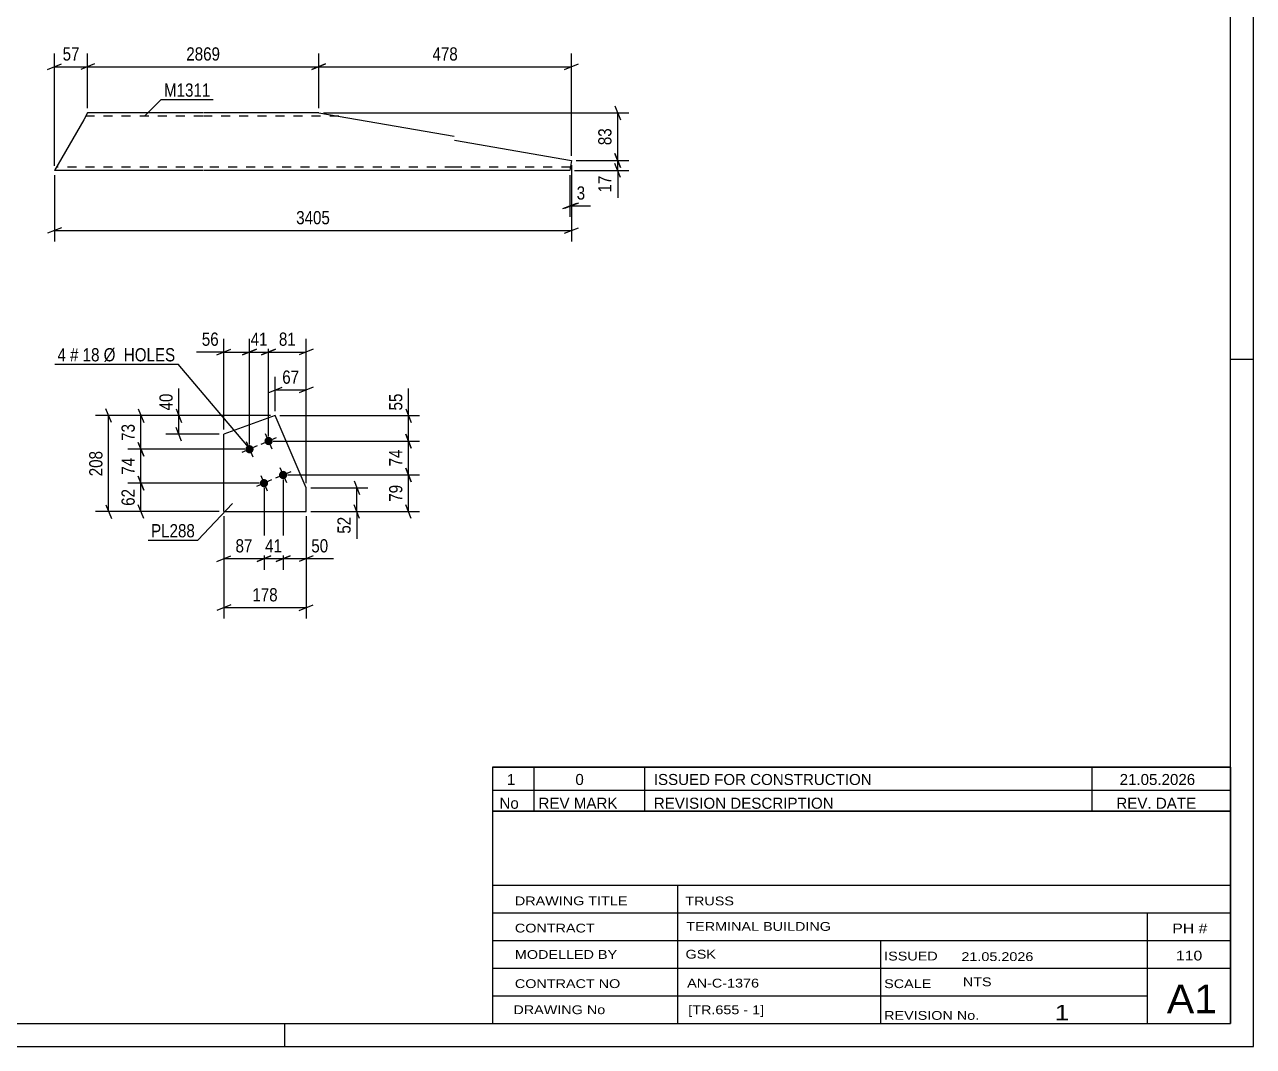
# Model space of a CAD drawing. Header units: millimetres. Extents: x 0 to 594, y 0 to 420.
# Drawn here: x 327.6 to 594, y 0 to 221.6 of the extents above; entities that cross this region are included whole.
import ezdxf

# ---------------------------------------------------------------- set-up
doc = ezdxf.new("R2010")
doc.units = ezdxf.units.MM
doc.linetypes.add('DXK_LINE_DOT2', pattern=[3.9198, 1.9599, -1.9599])
doc.styles.add('Arial Narrow', font='ARIALN.TTF', dxfattribs={"height": 0.2})

# ---------------------------------------------------------------- blocks, each defined once
blk = doc.blocks.new('Unknown-122574334-1163')
at = {"color": 5, "linetype": 'Continuous'}
for p, q in [((594, 0), (594, 420)), ((589, 5), (589, 415)), ((594, 149), (589, 149)), ((5, 5), (589, 5)), ((384, 0), (384, 5)), ((0, 0), (594, 0))]:
    blk.add_line(p, q, dxfattribs=at)
blk = doc.blocks.new('Part-122574334-16128 - 16127')
at = {"color": 2, "linetype": 'Continuous'}
for p, q in [((381.93, 136.8), (370.79, 132.76)), ((388.62, 121.17), (381.93, 136.8)), ((370.79, 115.99), (370.79, 132.76)), ((388.62, 115.99), (388.62, 121.17)), ((370.79, 115.99), (388.62, 115.99))]:
    blk.add_line(p, q, dxfattribs=at)
blk = doc.blocks.new('Bolt-122574334-16129 - 16127')
at = {"linetype": 'Continuous'}
for points in [[(380.84, 130.46, -1), (380.13, 132.11, -1)], [(376.7, 128.68, -1), (375.99, 130.34, -1)], [(379.85, 121.33, -1), (379.14, 122.98, -1)], [(383.99, 123.1, -1), (383.28, 124.76, -1)]]:
    blk.add_hatch(color=1, dxfattribs=at).paths.add_polyline_path(points)
at = {"color": 1, "linetype": 'Continuous'}
for p, q in [((375.64, 131.16), (377.05, 127.86)), ((382.14, 131.99), (378.83, 130.57)), ((379.77, 132.94), (381.19, 129.63)), ((378, 130.22), (374.69, 128.8)), ((382.92, 125.58), (384.34, 122.28)), ((381.15, 122.87), (377.84, 121.45)), ((378.79, 123.81), (380.21, 120.5)), ((385.29, 124.64), (381.98, 123.22))]:
    blk.add_line(p, q, dxfattribs=at)
blk = doc.blocks.new('Part-122574334-21226 - 21225')
at = {"color": 2, "linetype": 'Continuous'}
for p, q in [((340.4, 200.96), (334.08, 189.96)), ((341.26, 202.46), (340.4, 200.96)), ((366.26, 202.46), (341.26, 202.46)), ((391.36, 202.46), (366.36, 202.46)), ((391.36, 202.46), (420.69, 197.38)), ((420.79, 196.51), (446.17, 192.12)), ((446.17, 192.12), (445.79, 189.96)), ((366.26, 189.96), (334.08, 189.96)), ((420.69, 189.96), (366.36, 189.96)), ((445.79, 189.96), (420.79, 189.96))]:
    blk.add_line(p, q, dxfattribs=at)
at = {"color": 7, "linetype": 'DXK_LINE_DOT2'}
for p, q in [((366.26, 201.71), (340.83, 201.71)), ((341.01, 202.02), (341.26, 202.46)), ((395.69, 201.71), (366.36, 201.71)), ((366.26, 190.71), (334.51, 190.71)), ((420.69, 190.71), (366.36, 190.71)), ((445.92, 190.71), (420.79, 190.71))]:
    blk.add_line(p, q, dxfattribs=at)
blk = doc.blocks.new('StraightDimension-122574334-16966 - 16127')
at = {"color": 7, "linetype": 'Continuous'}
for p, q in [((399.02, 122.67), (400.22, 119.67)), ((389.62, 121.17), (402.02, 121.17)), ((399.62, 115.99), (399.62, 121.17)), ((400.22, 114.49), (399.02, 117.49)), ((389.62, 115.99), (402.02, 115.99))]:
    blk.add_line(p, q, dxfattribs=at)
at = {"color": 0}
blk.add_wipeout([(398.87, 115.46), (394.67, 115.46), (394.67, 110.6), (398.87, 110.6)], dxfattribs=at)
at = {"color": 7, "linetype": 'Continuous'}
blk.add_line((399.62, 115.99), (399.62, 110.08), dxfattribs=at)
blk.add_line((399.62, 115.99), (399.62, 110.08), dxfattribs=at)
at = {"color": 3, "style": 'Arial Narrow'}
blk.add_text('52', height=2.863, rotation=90.0002, dxfattribs=at).set_placement((398.27, 111.2))
blk = doc.blocks.new('StraightDimension-122574334-16974 - 16127')
at = {"color": 7, "linetype": 'Continuous'}
for p, q in [((380.48, 132.28), (380.48, 153.45)), ((388.62, 122.17), (388.62, 153.45)), ((378.98, 150), (381.98, 151.2)), ((380.48, 150.6), (388.62, 150.6)), ((390.12, 151.2), (387.12, 150))]:
    blk.add_line(p, q, dxfattribs=at)
at = {"color": 0}
blk.add_wipeout([(386.98, 151.35), (386.98, 155.55), (382.12, 155.55), (382.12, 151.35)], dxfattribs=at)
at = {"color": 3, "style": 'Arial Narrow'}
blk.add_text('81', height=2.863, dxfattribs=at).set_placement((382.72, 151.95))
blk = doc.blocks.new('StraightDimension-122574334-16956 - 16127')
at = {"color": 7, "linetype": 'Continuous'}
for p, q in [((381.93, 137.8), (381.93, 145.22)), ((388.62, 122.17), (388.62, 145.22)), ((380.43, 141.77), (383.43, 142.97)), ((381.93, 142.37), (388.62, 142.37)), ((390.12, 142.97), (387.12, 141.77))]:
    blk.add_line(p, q, dxfattribs=at)
at = {"color": 0}
blk.add_wipeout([(387.7, 143.12), (387.7, 147.32), (382.85, 147.32), (382.85, 143.12)], dxfattribs=at)
at = {"color": 3, "style": 'Arial Narrow'}
blk.add_text('67', height=2.863, dxfattribs=at).set_placement((383.45, 143.72))
blk = doc.blocks.new('StraightDimension-122574334-16970 - 16127')
at = {"color": 7, "linetype": 'Continuous'}
for p, q in [((380.93, 136.8), (358.18, 136.8)), ((360.43, 138.3), (361.63, 135.3)), ((361.03, 132.76), (361.03, 136.8)), ((361.63, 131.26), (360.43, 134.26)), ((369.79, 132.76), (358.18, 132.76))]:
    blk.add_line(p, q, dxfattribs=at)
at = {"color": 0}
blk.add_wipeout([(360.28, 142.18), (356.08, 142.18), (356.08, 137.32), (360.28, 137.32)], dxfattribs=at)
at = {"color": 7, "linetype": 'Continuous'}
blk.add_line((361.03, 136.8), (361.03, 142.7), dxfattribs=at)
blk.add_line((361.03, 136.8), (361.03, 142.7), dxfattribs=at)
at = {"color": 3, "style": 'Arial Narrow'}
blk.add_text('40', height=2.863, rotation=90.0002, dxfattribs=at).set_placement((359.68, 137.92))
blk = doc.blocks.new('StraightDimension-122574334-16962 - 16127')
at = {"color": 7, "linetype": 'Continuous'}
for p, q in [((370.79, 114.99), (370.79, 92.77)), ((388.62, 114.99), (388.62, 92.77)), ((372.29, 95.77), (369.29, 94.57)), ((370.79, 95.17), (388.62, 95.17)), ((387.12, 94.57), (390.12, 95.77))]:
    blk.add_line(p, q, dxfattribs=at)
at = {"color": 0}
blk.add_wipeout([(383.05, 95.92), (383.05, 100.12), (376.37, 100.12), (376.37, 95.92)], dxfattribs=at)
at = {"color": 3, "style": 'Arial Narrow'}
blk.add_text('178', height=2.863, dxfattribs=at).set_placement((376.97, 96.52))
blk = doc.blocks.new('StraightDimension-122574334-16975 - 16127')
at = {"color": 7, "linetype": 'Continuous'}
for p, q in [((376.35, 130.51), (376.35, 153.45)), ((380.48, 132.28), (380.48, 153.45)), ((374.85, 150), (377.85, 151.2)), ((376.35, 150.6), (380.48, 150.6)), ((381.98, 151.2), (378.98, 150))]:
    blk.add_line(p, q, dxfattribs=at)
at = {"color": 0}
blk.add_wipeout([(380.84, 151.35), (380.84, 155.55), (375.99, 155.55), (375.99, 151.35)], dxfattribs=at)
at = {"color": 3, "style": 'Arial Narrow'}
blk.add_text('41', height=2.863, dxfattribs=at).set_placement((376.59, 151.95))
blk = doc.blocks.new('StraightDimension-122574334-16976 - 16127')
at = {"color": 7, "linetype": 'Continuous'}
for p, q in [((370.79, 133.76), (370.79, 153.45)), ((376.35, 130.51), (376.35, 153.45)), ((369.29, 150), (372.29, 151.2)), ((370.79, 150.6), (376.35, 150.6)), ((377.85, 151.2), (374.85, 150))]:
    blk.add_line(p, q, dxfattribs=at)
at = {"color": 0}
blk.add_wipeout([(370.27, 151.35), (370.27, 155.55), (365.41, 155.55), (365.41, 151.35)], dxfattribs=at)
at = {"color": 7, "linetype": 'Continuous'}
blk.add_line((370.79, 150.6), (364.89, 150.6), dxfattribs=at)
blk.add_line((370.79, 150.6), (364.89, 150.6), dxfattribs=at)
at = {"color": 3, "style": 'Arial Narrow'}
blk.add_text('56', height=2.863, dxfattribs=at).set_placement((366.01, 151.95))
blk = doc.blocks.new('StraightDimension-122574334-22254 - 16127')
at = {"color": 7, "linetype": 'Continuous'}
for p, q in [((379.5, 121.16), (379.5, 103.39)), ((370.79, 114.99), (370.79, 103.39)), ((369.29, 105.19), (372.29, 106.39)), ((370.79, 105.79), (379.5, 105.79)), ((381, 106.39), (378, 105.19))]:
    blk.add_line(p, q, dxfattribs=at)
at = {"color": 0}
blk.add_wipeout([(377.57, 106.54), (377.57, 110.74), (372.72, 110.74), (372.72, 106.54)], dxfattribs=at)
at = {"color": 3, "style": 'Arial Narrow'}
blk.add_text('87', height=2.863, dxfattribs=at).set_placement((373.32, 107.14))
blk = doc.blocks.new('StraightDimension-122574334-16994 - 16127')
at = {"color": 7, "linetype": 'Continuous'}
for p, q in [((380.93, 136.8), (349.96, 136.8)), ((352.21, 138.3), (353.41, 135.3)), ((352.81, 129.51), (352.81, 136.8)), ((353.41, 128.01), (352.21, 131.01)), ((375.35, 129.51), (349.96, 129.51))]:
    blk.add_line(p, q, dxfattribs=at)
at = {"color": 0}
blk.add_wipeout([(352.06, 135.58), (347.86, 135.58), (347.86, 130.73), (352.06, 130.73)], dxfattribs=at)
at = {"color": 3, "style": 'Arial Narrow'}
blk.add_text('73', height=2.863, rotation=90.0002, dxfattribs=at).set_placement((351.46, 131.33))
blk = doc.blocks.new('StraightDimension-122574334-16995 - 16127')
at = {"color": 7, "linetype": 'Continuous'}
for p, q in [((352.21, 131.01), (353.41, 128.01)), ((375.35, 129.51), (349.96, 129.51)), ((352.81, 122.16), (352.81, 129.51)), ((353.41, 120.66), (352.21, 123.66)), ((378.5, 122.16), (349.96, 122.16))]:
    blk.add_line(p, q, dxfattribs=at)
at = {"color": 0}
blk.add_wipeout([(352.06, 128.26), (347.86, 128.26), (347.86, 123.41), (352.06, 123.41)], dxfattribs=at)
at = {"color": 3, "style": 'Arial Narrow'}
blk.add_text('74', height=2.863, rotation=90.0002, dxfattribs=at).set_placement((351.46, 124.01))
blk = doc.blocks.new('StraightDimension-122574334-16996 - 16127')
at = {"color": 7, "linetype": 'Continuous'}
for p, q in [((352.21, 123.66), (353.41, 120.66)), ((378.5, 122.16), (349.96, 122.16)), ((352.81, 115.99), (352.81, 122.16)), ((353.41, 114.49), (352.21, 117.49)), ((369.79, 115.99), (349.96, 115.99))]:
    blk.add_line(p, q, dxfattribs=at)
at = {"color": 0}
blk.add_wipeout([(352.06, 121.5), (347.86, 121.5), (347.86, 116.64), (352.06, 116.64)], dxfattribs=at)
at = {"color": 3, "style": 'Arial Narrow'}
blk.add_text('62', height=2.863, rotation=90.0002, dxfattribs=at).set_placement((351.46, 117.24))
blk = doc.blocks.new('StraightDimension-122574334-22353 - 16127')
at = {"color": 7, "linetype": 'Continuous'}
for p, q in [((410.23, 125.43), (411.43, 122.43)), ((384.63, 123.93), (413.23, 123.93)), ((410.83, 115.99), (410.83, 123.93)), ((411.43, 114.49), (410.23, 117.49)), ((389.62, 115.99), (413.23, 115.99))]:
    blk.add_line(p, q, dxfattribs=at)
at = {"color": 0}
blk.add_wipeout([(410.08, 122.39), (405.88, 122.39), (405.88, 117.53), (410.08, 117.53)], dxfattribs=at)
at = {"color": 3, "style": 'Arial Narrow'}
blk.add_text('79', height=2.863, rotation=90.0002, dxfattribs=at).set_placement((409.48, 118.13))
blk = doc.blocks.new('StraightDimension-122574334-17014 - 16127')
at = {"color": 7, "linetype": 'Continuous'}
for p, q in [((380.93, 136.8), (342.96, 136.8)), ((346.41, 135.3), (345.21, 138.3)), ((345.81, 115.99), (345.81, 136.8)), ((345.21, 117.49), (346.41, 114.49)), ((369.79, 115.99), (342.96, 115.99))]:
    blk.add_line(p, q, dxfattribs=at)
at = {"color": 0}
blk.add_wipeout([(345.06, 129.73), (340.86, 129.73), (340.86, 123.05), (345.06, 123.05)], dxfattribs=at)
at = {"color": 3, "style": 'Arial Narrow'}
blk.add_text('208', height=2.863, rotation=90.0002, dxfattribs=at).set_placement((344.46, 123.65))
blk = doc.blocks.new('StraightDimension-122574334-22252 - 16127')
at = {"color": 7, "linetype": 'Continuous'}
for p, q in [((383.63, 122.93), (383.63, 103.39)), ((388.62, 114.99), (388.62, 103.39)), ((382.13, 105.19), (385.13, 106.39)), ((383.63, 105.79), (388.62, 105.79)), ((390.12, 106.39), (387.12, 105.19))]:
    blk.add_line(p, q, dxfattribs=at)
at = {"color": 0}
blk.add_wipeout([(394, 106.54), (394, 110.74), (389.15, 110.74), (389.15, 106.54)], dxfattribs=at)
at = {"color": 7, "linetype": 'Continuous'}
blk.add_line((388.62, 105.79), (394.53, 105.79), dxfattribs=at)
blk.add_line((388.62, 105.79), (394.53, 105.79), dxfattribs=at)
at = {"color": 3, "style": 'Arial Narrow'}
blk.add_text('50', height=2.863, dxfattribs=at).set_placement((389.75, 107.14))
blk = doc.blocks.new('StraightDimension-122574334-22253 - 16127')
at = {"color": 7, "linetype": 'Continuous'}
for p, q in [((383.63, 122.93), (383.63, 103.39)), ((379.5, 121.16), (379.5, 103.39)), ((378, 105.19), (381, 106.39)), ((379.5, 105.79), (383.63, 105.79)), ((385.13, 106.39), (382.13, 105.19))]:
    blk.add_line(p, q, dxfattribs=at)
at = {"color": 0}
blk.add_wipeout([(383.99, 106.54), (383.99, 110.74), (379.14, 110.74), (379.14, 106.54)], dxfattribs=at)
at = {"color": 3, "style": 'Arial Narrow'}
blk.add_text('41', height=2.863, dxfattribs=at).set_placement((379.74, 107.14))
blk = doc.blocks.new('StraightDimension-122574334-22351 - 16127')
at = {"color": 7, "linetype": 'Continuous'}
for p, q in [((382.93, 136.8), (413.23, 136.8)), ((410.23, 138.3), (411.43, 135.3)), ((410.83, 131.28), (410.83, 136.8)), ((381.48, 131.28), (413.23, 131.28)), ((411.43, 129.78), (410.23, 132.78))]:
    blk.add_line(p, q, dxfattribs=at)
at = {"color": 0}
blk.add_wipeout([(410.08, 142.18), (405.88, 142.18), (405.88, 137.32), (410.08, 137.32)], dxfattribs=at)
at = {"color": 7, "linetype": 'Continuous'}
blk.add_line((410.83, 136.8), (410.83, 142.7), dxfattribs=at)
blk.add_line((410.83, 136.8), (410.83, 142.7), dxfattribs=at)
at = {"color": 3, "style": 'Arial Narrow'}
blk.add_text('55', height=2.863, rotation=90.0002, dxfattribs=at).set_placement((409.48, 137.92))
blk = doc.blocks.new('StraightDimension-122574334-22352 - 16127')
at = {"color": 7, "linetype": 'Continuous'}
for p, q in [((381.48, 131.28), (413.23, 131.28)), ((410.23, 132.78), (411.43, 129.78)), ((410.83, 123.93), (410.83, 131.28)), ((411.43, 122.43), (410.23, 125.43)), ((384.63, 123.93), (413.23, 123.93))]:
    blk.add_line(p, q, dxfattribs=at)
at = {"color": 0}
blk.add_wipeout([(410.08, 130.03), (405.88, 130.03), (405.88, 125.18), (410.08, 125.18)], dxfattribs=at)
at = {"color": 3, "style": 'Arial Narrow'}
blk.add_text('74', height=2.863, rotation=90.0002, dxfattribs=at).set_placement((409.48, 125.78))
blk = doc.blocks.new('StraightDimension-122574334-21486 - 21225')
at = {"color": 7, "linetype": 'Continuous'}
for p, q in [((341.26, 203.46), (341.26, 215.31)), ((391.36, 203.46), (391.36, 215.31)), ((342.76, 213.06), (339.76, 211.86)), ((341.26, 212.46), (391.36, 212.46)), ((389.86, 211.86), (392.86, 213.06))]:
    blk.add_line(p, q, dxfattribs=at)
at = {"color": 0}
blk.add_wipeout([(370.57, 213.21), (370.57, 217.41), (362.05, 217.41), (362.05, 213.21)], dxfattribs=at)
at = {"color": 3, "style": 'Arial Narrow'}
blk.add_text('2869', height=2.863, dxfattribs=at).set_placement((362.65, 213.81))
blk = doc.blocks.new('StraightDimension-122574334-21590 - 21225')
at = {"color": 7, "linetype": 'Continuous'}
for p, q in [((446.17, 191.12), (446.17, 174.56)), ((334.08, 188.96), (334.08, 174.56)), ((335.58, 177.56), (332.58, 176.36)), ((334.08, 176.96), (446.17, 176.96)), ((444.67, 176.36), (447.67, 177.56))]:
    blk.add_line(p, q, dxfattribs=at)
at = {"color": 0}
blk.add_wipeout([(394.38, 177.71), (394.38, 181.91), (385.87, 181.91), (385.87, 177.71)], dxfattribs=at)
at = {"color": 3, "style": 'Arial Narrow'}
blk.add_text('3405', height=2.863, dxfattribs=at).set_placement((386.47, 178.31))
blk = doc.blocks.new('StraightDimension-122574334-21487 - 21225')
at = {"color": 7, "linetype": 'Continuous'}
for p, q in [((334.08, 190.96), (334.08, 215.31)), ((341.26, 203.46), (341.26, 215.31)), ((332.58, 211.86), (335.58, 213.06)), ((334.08, 212.46), (341.26, 212.46)), ((342.76, 213.06), (339.76, 211.86))]:
    blk.add_line(p, q, dxfattribs=at)
at = {"color": 0}
blk.add_wipeout([(340.1, 213.21), (340.1, 217.41), (335.24, 217.41), (335.24, 213.21)], dxfattribs=at)
at = {"color": 3, "style": 'Arial Narrow'}
blk.add_text('57', height=2.863, dxfattribs=at).set_placement((335.84, 213.81))
blk = doc.blocks.new('StraightDimension-122574334-21485 - 21225')
at = {"color": 7, "linetype": 'Continuous'}
for p, q in [((391.36, 203.46), (391.36, 215.31)), ((446.17, 193.12), (446.17, 215.31)), ((392.86, 213.06), (389.86, 211.86)), ((391.36, 212.46), (446.17, 212.46)), ((444.67, 211.86), (447.67, 213.06))]:
    blk.add_line(p, q, dxfattribs=at)
at = {"color": 0}
blk.add_wipeout([(422.11, 213.21), (422.11, 217.41), (415.42, 217.41), (415.42, 213.21)], dxfattribs=at)
at = {"color": 3, "style": 'Arial Narrow'}
blk.add_text('478', height=2.863, dxfattribs=at).set_placement((416.02, 213.81))
blk = doc.blocks.new('StraightDimension-122574334-21545 - 21225')
at = {"color": 7, "linetype": 'Continuous'}
for p, q in [((446.17, 191.12), (446.17, 179.91)), ((445.79, 188.96), (445.79, 179.91)), ((444.29, 181.71), (447.29, 182.91)), ((447.67, 182.91), (444.67, 181.71)), ((445.79, 182.31), (446.17, 182.31))]:
    blk.add_line(p, q, dxfattribs=at)
at = {"color": 0}
blk.add_wipeout([(449.72, 183.06), (449.72, 187.26), (446.69, 187.26), (446.69, 183.06)], dxfattribs=at)
at = {"color": 7, "linetype": 'Continuous'}
blk.add_line((446.17, 182.31), (450.25, 182.31), dxfattribs=at)
blk.add_line((446.17, 182.31), (450.25, 182.31), dxfattribs=at)
at = {"color": 3, "style": 'Arial Narrow'}
blk.add_text('3', height=2.86, dxfattribs=at).set_placement((447.29, 183.66))
blk = doc.blocks.new('StraightDimension-122574334-21609 - 21225')
at = {"color": 7, "linetype": 'Continuous'}
for p, q in [((455.57, 203.96), (456.77, 200.96)), ((392.36, 202.46), (458.57, 202.46)), ((456.17, 192.12), (456.17, 202.46)), ((447.17, 192.12), (458.57, 192.12)), ((456.77, 190.62), (455.57, 193.62))]:
    blk.add_line(p, q, dxfattribs=at)
at = {"color": 0}
blk.add_wipeout([(455.42, 199.72), (451.22, 199.72), (451.22, 194.86), (455.42, 194.86)], dxfattribs=at)
at = {"color": 3, "style": 'Arial Narrow'}
blk.add_text('83', height=2.863, rotation=90.0002, dxfattribs=at).set_placement((454.82, 195.46))
blk = doc.blocks.new('StraightDimension-122574334-21610 - 21225')
at = {"color": 7, "linetype": 'Continuous'}
for p, q in [((447.17, 192.12), (458.57, 192.12)), ((455.57, 193.62), (456.77, 190.62)), ((456.17, 189.96), (456.17, 192.12)), ((446.79, 189.96), (458.57, 189.96)), ((456.77, 188.46), (455.57, 191.46))]:
    blk.add_line(p, q, dxfattribs=at)
at = {"color": 0}
blk.add_wipeout([(455.42, 189.44), (451.22, 189.44), (451.22, 184.58), (455.42, 184.58)], dxfattribs=at)
at = {"color": 7, "linetype": 'Continuous'}
blk.add_line((456.17, 189.96), (456.17, 184.05), dxfattribs=at)
blk.add_line((456.17, 189.96), (456.17, 184.05), dxfattribs=at)
at = {"color": 3, "style": 'Arial Narrow'}
blk.add_text('17', height=2.863, rotation=90.0002, dxfattribs=at).set_placement((454.82, 185.18))
blk = doc.blocks.new('Unknown-122574334-22382')
at = {"color": 7, "linetype": 'Continuous'}
for p, q in [((429, 51.05), (429, 5)), ((429, 51.05), (589, 51.05)), ((589, 51), (589, 5)), ((429, 35), (589, 35)), ((469.14, 35), (469.14, 5)), ((429, 29), (589, 29)), ((571, 5.05), (571, 29.05)), ((429, 23), (589, 23)), ((513.14, 23), (513.14, 5)), ((429, 17), (589, 17)), ((429, 11), (571, 11)), ((429, 5), (589, 5))]:
    blk.add_line(p, q, dxfattribs=at)
at = {"color": 7, "style": 'Arial Narrow'}
for s, height, width, p in [('DRAWING TITLE', 1.9089, 1.425378, (433.88, 30.61)), ('TRUSS', 1.909, 1.425378, (470.81, 30.59)), ('CONTRACT', 1.909, 1.425378, (433.88, 24.71)), ('TERMINAL BUILDING', 1.9089, 1.425378, (471.06, 25.07)), ('MODELLED BY', 1.9089, 1.425378, (433.88, 18.98)), ('GSK', 1.909, 1.425378, (470.88, 19.04)), ('ISSUED', 1.909, 1.425378, (513.94, 18.64)), ('21.05.2026', 1.909, 1.425378, (530.69, 18.52)), ('CONTRACT NO', 1.9089, 1.425378, (433.88, 12.66)), ('AN-C-1376', 1.909, 1.425378, (471.23, 12.78)), ('SCALE', 1.909, 1.425378, (513.94, 12.65)), ('A1', 6.204, 1.25, (575.24, 7.2)), ('DRAWING No', 1.909, 1.425378, (433.56, 7)), ('[TR.655 - 1]', 1.9089, 1.425378, (471.46, 6.99)), ('1', 3.34, 1.5, (550.91, 5.68)), ('REVISION No.', 1.9089, 1.425378, (513.94, 5.77))]:
    blk.add_text(s, height=height, dxfattribs=dict(at, width=width)).set_placement(p)
at = {"color": 7, "linetype": 'Continuous', "style": 'Arial Narrow'}
for s, height, width, p in [('PH #', 2.1, 1.42538, (576.4, 24.55)), ('110', 2.1, 1.42538, (577.19, 18.65)), ('NTS', 1.909, 1.425378, (531, 13.05))]:
    blk.add_text(s, height=height, dxfattribs=dict(at, width=width)).set_placement(p)
blk = doc.blocks.new('Unknown-122574334-22383')
at = {"color": 7, "linetype": 'Continuous'}
for p, q in [((429, 60.55), (589, 60.55)), ((589, 60.55), (429, 60.55)), ((429, 60.55), (429, 55.55)), ((438, 60.55), (438, 55.55)), ((462, 60.55), (462, 55.55)), ((559, 60.55), (559, 55.55)), ((589, 60.55), (589, 55.55)), ((429, 55.55), (589, 55.55)), ((429, 55.55), (429, 51.05)), ((429, 55.55), (589, 55.55)), ((438, 55.55), (438, 51.05)), ((462, 55.55), (462, 51.05)), ((559, 55.55), (559, 51.05)), ((589, 55.55), (589, 51.05)), ((589, 51.05), (429, 51.05))]:
    blk.add_line(p, q, dxfattribs=at)
at = {"color": 7, "linetype": 'Continuous', "style": 'Arial Narrow'}
for s, height, width, p in [('1', 2.39, 1.196471, (432.16, 56.7)), ('0', 2.39, 1.196471, (447, 56.7)), ('ISSUED FOR CONSTRUCTION', 2.3861, 1.196471, (464, 56.7)), ('21.05.2026', 2.386, 1.196471, (565, 56.7)), ('No', 2.386, 1.2, (430.54, 51.55)), ('REV MARK', 2.386, 1.2, (439, 51.55)), ('REVISION DESCRIPTION', 2.3861, 1.2, (464, 51.55)), ('REV. DATE', 2.386, 1.2, (564.28, 51.55))]:
    blk.add_text(s, height=height, dxfattribs=dict(at, width=width)).set_placement(p)
blk = doc.blocks.new('Mark-122574334-17171 - 16127')
at = {"color": 0}
blk.add_wipeout([(364.51, 110.41), (364.51, 113.41), (355.01, 113.41), (355.01, 110.41)], dxfattribs=at)
blk.add_wipeout([(364.51, 110.41), (364.51, 113.41), (355.01, 113.41), (355.01, 110.41)], dxfattribs=at)
at = {"color": 30, "linetype": 'Continuous'}
for p in [(372.68, 117.74), (354.41, 109.81)]:
    blk.add_line(p, (365.11, 109.81), dxfattribs=at)
at = {"color": 3, "style": 'Arial Narrow'}
blk.add_text('PL288', height=2.863, dxfattribs=at).set_placement((355.01, 110.41))
blk = doc.blocks.new('Mark-122574334-17174 - 16127')
at = {"color": 0}
blk.add_wipeout([(336.55, 148.57), (336.55, 151.57), (334.72, 151.57), (334.72, 148.57)], dxfattribs=at)
blk.add_wipeout([(336.55, 148.57), (336.55, 151.57), (334.72, 151.57), (334.72, 148.57)], dxfattribs=at)
blk.add_wipeout([(339.28, 148.57), (339.28, 151.57), (337.45, 151.57), (337.45, 148.57)], dxfattribs=at)
blk.add_wipeout([(339.28, 148.57), (339.28, 151.57), (337.45, 151.57), (337.45, 148.57)], dxfattribs=at)
at = {"color": 3, "style": 'Arial Narrow'}
blk.add_text('4', height=2.86, dxfattribs=at).set_placement((334.72, 148.57))
at = {"color": 0}
blk.add_wipeout([(343.83, 148.57), (343.83, 151.57), (340.18, 151.57), (340.18, 148.57)], dxfattribs=at)
blk.add_wipeout([(343.83, 148.57), (343.83, 151.57), (340.18, 151.57), (340.18, 148.57)], dxfattribs=at)
at = {"color": 3, "style": 'Arial Narrow'}
blk.add_text('#', height=2.86, dxfattribs=at).set_placement((337.45, 148.57))
at = {"color": 0}
blk.add_wipeout([(360.26, 148.57), (360.26, 151.57), (344.73, 151.57), (344.73, 148.57)], dxfattribs=at)
blk.add_wipeout([(360.26, 148.57), (360.26, 151.57), (344.73, 151.57), (344.73, 148.57)], dxfattribs=at)
at = {"color": 7, "linetype": 'Continuous'}
for p in [(334.12, 147.97), (376.6, 129.49)]:
    blk.add_line(p, (360.86, 147.97), dxfattribs=at)
at = {"color": 3, "style": 'Arial Narrow'}
for s, p in [('18', (340.18, 148.57)), ('Ø  HOLES', (344.73, 148.57))]:
    blk.add_text(s, height=2.863, dxfattribs=at).set_placement(p)
blk = doc.blocks.new('Mark-122574334-21232 - 21225')
at = {"color": 0}
blk.add_wipeout([(367.87, 205.97), (367.87, 208.97), (357.82, 208.97), (357.82, 205.97)], dxfattribs=at)
blk.add_wipeout([(367.87, 205.97), (367.87, 208.97), (357.82, 208.97), (357.82, 205.97)], dxfattribs=at)
at = {"color": 30, "linetype": 'Continuous'}
for p, q in [((353.68, 201.83), (357.22, 205.37)), ((357.22, 205.37), (368.47, 205.37))]:
    blk.add_line(p, q, dxfattribs=at)
at = {"color": 3, "style": 'Arial Narrow'}
blk.add_text('M1311', height=2.863, dxfattribs=at).set_placement((357.82, 205.97))

msp = doc.modelspace()

# ---------------------------------------------------------------- block references
for name in ['Unknown-122574334-1163', 'Part-122574334-21226 - 21225', 'Part-122574334-16128 - 16127', 'Bolt-122574334-16129 - 16127', 'Unknown-122574334-22383', 'Unknown-122574334-22382']:
    msp.add_blockref(name, (0, 0))

# ---------------------------------------------------------------- next in the draw order: block references
for name in ['StraightDimension-122574334-21486 - 21225', 'StraightDimension-122574334-21590 - 21225', 'StraightDimension-122574334-16966 - 16127']:
    msp.add_blockref(name, (0, 0))

# ---------------------------------------------------------------- next in the draw order: block references
for name in ['StraightDimension-122574334-21487 - 21225', 'StraightDimension-122574334-21485 - 21225', 'Mark-122574334-21232 - 21225', 'StraightDimension-122574334-21545 - 21225', 'StraightDimension-122574334-16974 - 16127', 'StraightDimension-122574334-16962 - 16127']:
    msp.add_blockref(name, (0, 0))

# ---------------------------------------------------------------- next in the draw order: block references
for name in ['StraightDimension-122574334-21609 - 21225', 'StraightDimension-122574334-16956 - 16127']:
    msp.add_blockref(name, (0, 0))

# ---------------------------------------------------------------- next in the draw order: block references
for name in ['StraightDimension-122574334-21610 - 21225', 'StraightDimension-122574334-16970 - 16127', 'StraightDimension-122574334-22353 - 16127', 'StraightDimension-122574334-22254 - 16127']:
    msp.add_blockref(name, (0, 0))

# ---------------------------------------------------------------- next in the draw order: block references
msp.add_blockref('StraightDimension-122574334-16975 - 16127', (0, 0))

# ---------------------------------------------------------------- next in the draw order: block references
msp.add_blockref('StraightDimension-122574334-16976 - 16127', (0, 0))

# ---------------------------------------------------------------- next in the draw order: block references
msp.add_blockref('StraightDimension-122574334-16994 - 16127', (0, 0))

# ---------------------------------------------------------------- next in the draw order: block references
msp.add_blockref('StraightDimension-122574334-16995 - 16127', (0, 0))

# ---------------------------------------------------------------- next in the draw order: block references
msp.add_blockref('StraightDimension-122574334-16996 - 16127', (0, 0))

# ---------------------------------------------------------------- next in the draw order: block references
msp.add_blockref('StraightDimension-122574334-17014 - 16127', (0, 0))

# ---------------------------------------------------------------- next in the draw order: block references
for name in ['Mark-122574334-17174 - 16127', 'StraightDimension-122574334-22351 - 16127', 'StraightDimension-122574334-22252 - 16127', 'Mark-122574334-17171 - 16127']:
    msp.add_blockref(name, (0, 0))

# ---------------------------------------------------------------- next in the draw order: block references
msp.add_blockref('StraightDimension-122574334-22253 - 16127', (0, 0))

# ---------------------------------------------------------------- next in the draw order: block references
msp.add_blockref('StraightDimension-122574334-22352 - 16127', (0, 0))

doc.saveas('drawing.dxf')
